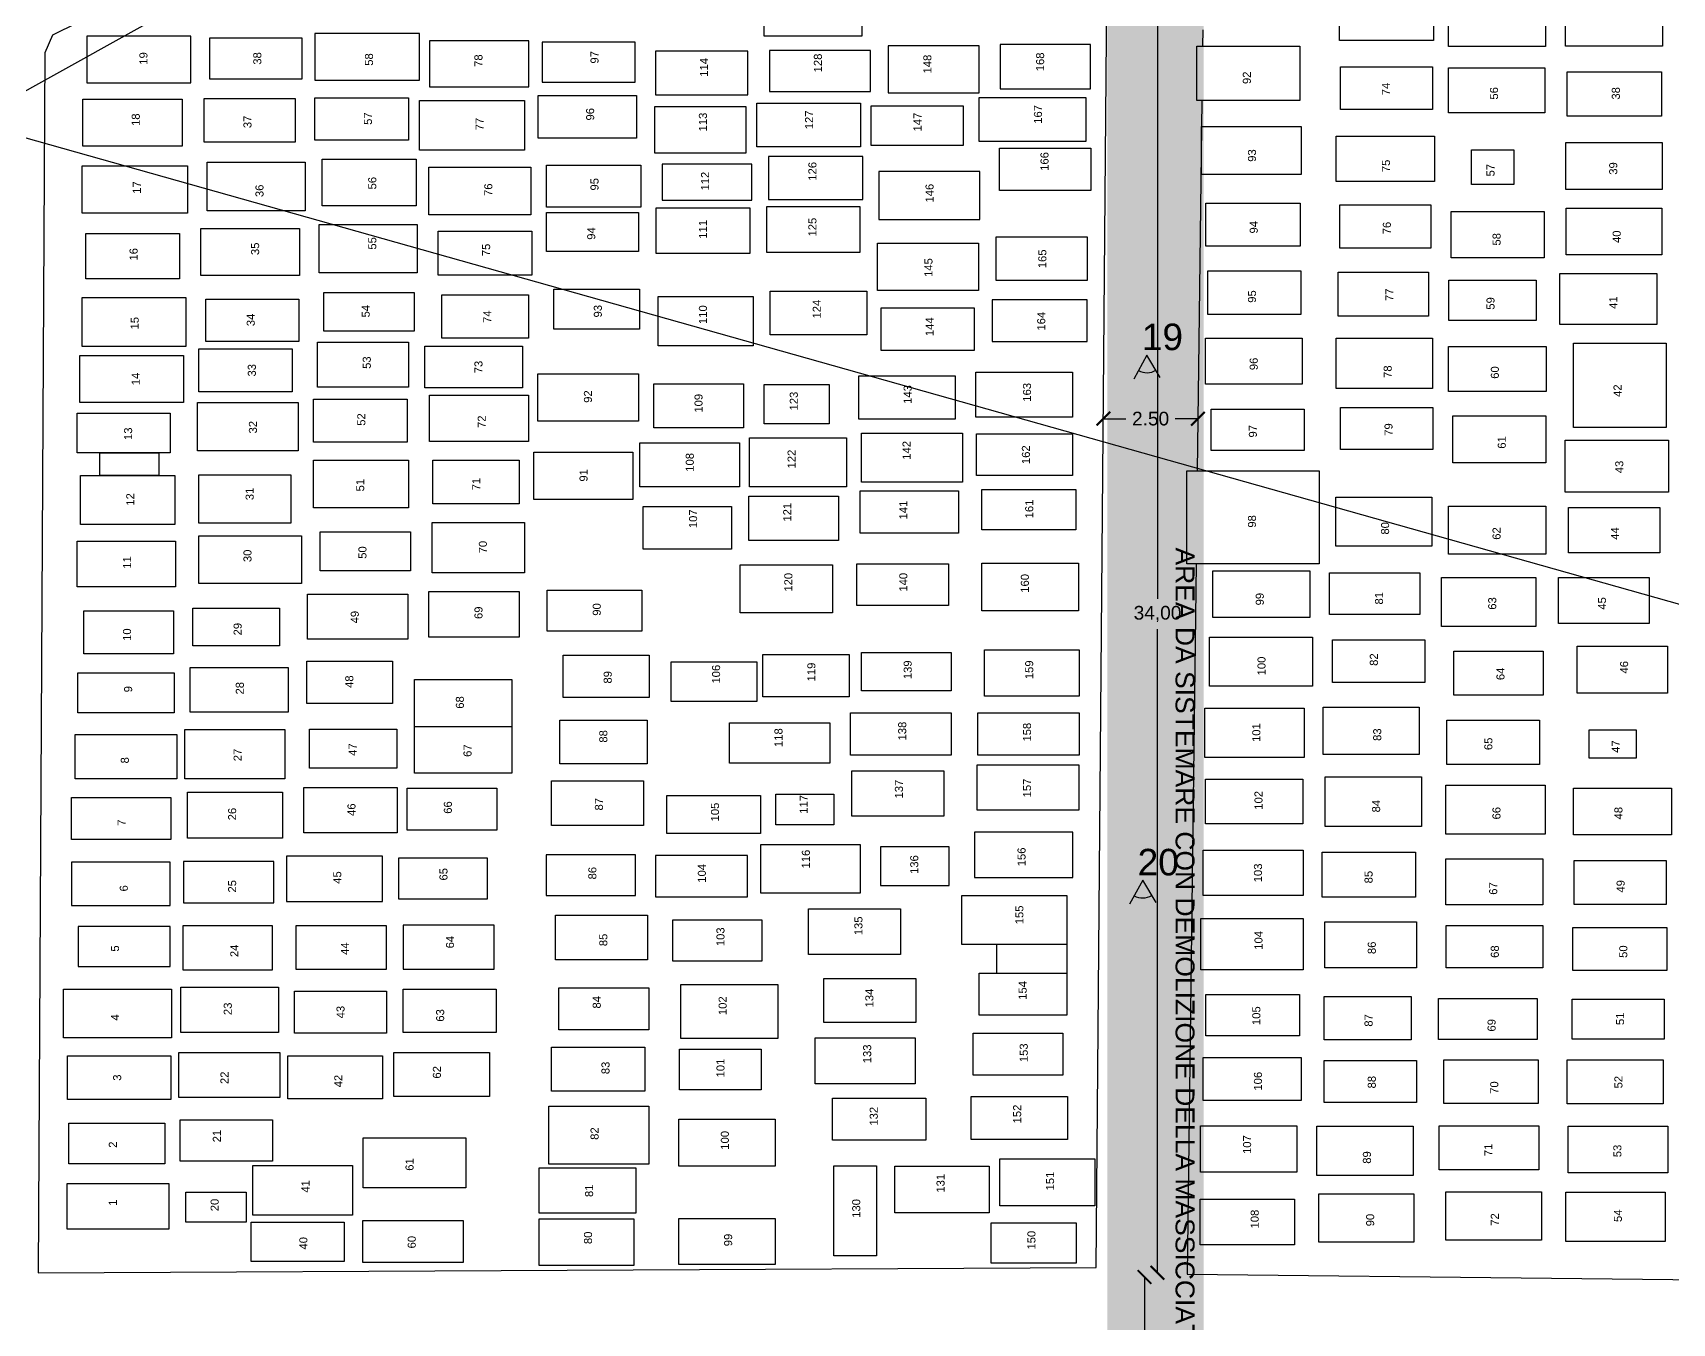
# Model space of a CAD drawing. Header units: millimetres. Extents: x 4085 to 4872, y 1447 to 1654.
# Drawn here: x 4455.04 to 4476.67, y 1627.34 to 1644.37 of the extents above; entities that cross this region are included whole.
import ezdxf

# ---------------------------------------------------------------- set-up
doc = ezdxf.new("R2010")
doc.units = ezdxf.units.MM
for name, color, linetype in [('01', 4, 'Continuous'), ('02', 3, 'Continuous'), ('scritte', 6, 'Continuous')]:
    doc.layers.add(name, color=color, linetype=linetype)
doc.styles.get("Standard").update_dxf_attribs({"font": 'arial.ttf'})
doc.dimstyles.get("Standard").update_dxf_attribs({"dimtxt": 0.18, "dimasz": 0.18, "dimexe": 0.18, "dimexo": 0.0625, "dimgap": 0.09, "dimtad": 0, "dimtih": 1, "dimtoh": 1, "dimdec": 4, "dimzin": 0, "dimdsep": 46, "dimtxsty": 'Standard', "dimcen": 0.09, "dimadec": 0, "dimazin": 0, "dimtfac": 1, "dimtdec": 4, "dimtofl": 0, "dimtmove": 0, "dimatfit": 3, "dimfxl": 1, "dimtolj": 1, "dimtzin": 0, "dimarcsym": 0})

# ---------------------------------------------------------------- blocks, each defined once
blk = doc.blocks.new('WEF')
at = {"layer": 'scritte'}
blk.add_lwpolyline([(4452.904, 1612.57), (4453.137, 1612.694), (4452.901, 1612.839)], dxfattribs=at)
blk.add_arc((4453.137, 1612.694), 0.179, 148.41, 208.0189, dxfattribs=at)
blk = doc.blocks.new('_ArchTick')
at = {"color": 0, "linetype": 'ByBlock', "const_width": 0.15}
blk.add_lwpolyline([(-0.5, -0.5), (0.5, 0.5)], dxfattribs=at)
blk = doc.blocks.new('*D5')
at = {"color": 0, "lineweight": -2, "transparency": 16777216}
for p, q in [((4469.169, 1639.276), (4469.467, 1639.276)), ((4470.416, 1639.276), (4470.117, 1639.276))]:
    blk.add_line(p, q, dxfattribs=at)
at = {"layer": 'Defpoints', "color": 0, "transparency": 16777216}
for p in [(4469.169, 1639.276), (4469.169, 1639.276), (4470.416, 1639.266)]:
    blk.add_point(p, dxfattribs=at)
at = {"color": 0, "lineweight": -2, "transparency": 16777216, "xscale": 0.18, "yscale": 0.18, "zscale": 0.18, "rotation": 180}
blk.add_blockref('_ArchTick', (4469.169, 1639.276), dxfattribs=at)
at = {"color": 0, "lineweight": -2, "transparency": 16777216, "xscale": 0.18, "yscale": 0.18, "zscale": 0.18}
blk.add_blockref('_ArchTick', (4470.416, 1639.276), dxfattribs=at)
at = {"color": 0, "transparency": 16777216, "insert": (4469.792, 1639.276), "char_height": 0.18, "attachment_point": 5}
blk.add_mtext('\\A1;2.50', dxfattribs=at)
blk = doc.blocks.new('*D6')
at = {"color": 0, "lineweight": -2, "transparency": 16777216}
for p, q in [((4469.883, 1645.391), (4469.883, 1636.897)), ((4469.883, 1628.007), (4469.883, 1636.501))]:
    blk.add_line(p, q, dxfattribs=at)
at = {"layer": 'Defpoints', "color": 0, "transparency": 16777216}
for p in [(4469.856, 1645.391), (4469.711, 1628.007), (4469.883, 1628.007)]:
    blk.add_point(p, dxfattribs=at)
at = {"color": 0, "lineweight": -2, "transparency": 16777216, "xscale": 0.18, "yscale": 0.18, "zscale": 0.18}
for p, rotation in [((4469.883, 1645.391), 90), ((4469.883, 1628.007), 270)]:
    blk.add_blockref('_ArchTick', p, dxfattribs=dict(at, rotation=rotation))
at = {"color": 0, "transparency": 16777216, "insert": (4469.883, 1636.699), "char_height": 0.18, "attachment_point": 5}
blk.add_mtext('\\A1;34,00', dxfattribs=at)
blk = doc.blocks.new('*D8')
at = {"color": 0, "lineweight": -2, "transparency": 16777216}
for p, q in [((4469.711, 1627.952), (4469.711, 1621.444)), ((4469.711, 1614.572), (4469.711, 1621.08))]:
    blk.add_line(p, q, dxfattribs=at)
at = {"layer": 'Defpoints', "color": 0, "transparency": 16777216}
for p in [(4469.711, 1627.952), (4469.727, 1627.952), (4469.791, 1614.572)]:
    blk.add_point(p, dxfattribs=at)
at = {"color": 0, "lineweight": -2, "transparency": 16777216, "xscale": 0.18, "yscale": 0.18, "zscale": 0.18}
for p, rotation in [((4469.711, 1627.952), 90), ((4469.711, 1614.572), 270)]:
    blk.add_blockref('_ArchTick', p, dxfattribs=dict(at, rotation=rotation))
at = {"color": 0, "transparency": 16777216, "insert": (4469.711, 1621.262), "char_height": 0.18, "attachment_point": 5}
blk.add_mtext('\\A1;30.00', dxfattribs=at)

msp = doc.modelspace()

# ---------------------------------------------------------------- hatches: boundary and pattern name
at = {"true_color": 0x636466}
h = msp.add_hatch(color=251, dxfattribs=at)
h.dxf.hatch_style = 1
h.set_gradient(color1=(229, 232, 120), color2=(248, 246, 176))
h.paths.add_polyline_path([(4440.0447, 1613.4079), (4440.0447, 1646.1436), (4438.9657, 1646.1436), (4438.9657, 1613.4079)])
h.paths.add_polyline_path([(4465.4673, 1615.1764, -0.266121), (4465.6984, 1615.1692), (4465.5766, 1614.9711)], flags=17)
h.paths.add_polyline_path([(4465.4577, 1613.47), (4465.2524, 1613.3607, -0.266121), (4465.2596, 1613.5918)], flags=17)
h.paths.add_polyline_path([(4465.2971, 1643.3073), (4465.7446, 1643.3073), (4465.7446, 1643.8341), (4465.2971, 1643.8341)], flags=9)
h.paths.add_polyline_path([(4465.3667, 1631.2308), (4465.8137, 1631.2308), (4465.8137, 1631.7558), (4465.3667, 1631.7558)], flags=9)
h.paths.add_polyline_path([(4465.3664, 1614.4669), (4465.814, 1614.4669), (4465.814, 1614.994), (4465.3664, 1614.994)], flags=9)
h.paths.add_polyline_path([(4465.4863, 1613.2892), (4465.937, 1613.2892), (4465.937, 1613.8257), (4465.4863, 1613.8257)], flags=9)
h.paths.add_polyline_path([(4465.7427, 1627.2233), (4465.7427, 1629.0411), (4465.3546, 1629.0411), (4465.3546, 1627.2233)], flags=9)
h = msp.add_hatch(color=3)
h.dxf.hatch_style = 1
h.set_gradient(color1=(229, 232, 120), color2=(248, 246, 176))
h.paths.add_polyline_path([(4469.2197, 1614.5848), (4470.492, 1614.5848), (4470.492, 1645.3906), (4469.2197, 1645.3906)])

# ---------------------------------------------------------------- linework, layer by layer
at = {"color": 5}
for p, q in [((4433.9357, 1631.905), (4459.4027, 1646.0817)), ((4454.2111, 1643.1917), (4480.3813, 1635.8102))]:
    msp.add_line(p, q, dxfattribs=at)
at = {"layer": '01'}
for p, q in [((4469.075, 1628.0785), (4469.2208, 1645.5138)), ((4457.198, 1645.2752), (4455.3023, 1644.3375)), ((4455.3023, 1644.3375), (4455.1996, 1644.1039)), ((4455.1996, 1644.1039), (4455.1121, 1628.007)), ((4455.1121, 1628.007), (4469.075, 1628.0785))]:
    msp.add_line(p, q, dxfattribs=at)
for points in [[(4470.48, 1644.4073), (4470.4773, 1644.1906)], [(4470.4684, 1643.4742), (4470.4244, 1639.9459), (4470.4074, 1638.5861)], [(4470.3922, 1637.3612), (4470.2753, 1627.9868), (4479.8907, 1627.883)]]:
    msp.add_lwpolyline(points, dxfattribs=at)
at = {"layer": '02'}
for p, q in [((4460.0769, 1635.2168), (4461.3641, 1635.2168)), ((4467.757, 1632.3369), (4467.757, 1631.9593)), ((4468.6884, 1632.3369), (4468.6884, 1631.9593))]:
    msp.add_line(p, q, dxfattribs=at)
for points in [[(4464.6939, 1644.9848), (4465.9809, 1644.9848), (4465.9809, 1644.3243), (4464.6939, 1644.3243)], [(4472.2827, 1644.9025), (4473.5262, 1644.9025), (4473.5262, 1644.2657), (4472.2827, 1644.2657)], [(4473.7209, 1644.8406), (4475.0042, 1644.8406), (4475.0042, 1644.1861), (4473.7209, 1644.1861)], [(4475.2653, 1644.8162), (4476.5485, 1644.8162), (4476.5485, 1644.1929), (4475.2653, 1644.1929)], [(4457.1282, 1644.3243), (4455.7542, 1644.3243), (4455.7542, 1643.7073), (4457.1282, 1643.7073)], [(4458.5978, 1644.2983), (4457.3717, 1644.2983), (4457.3717, 1643.7595), (4458.5978, 1643.7595)], [(4460.1458, 1644.3591), (4458.7631, 1644.3591), (4458.7631, 1643.7421), (4460.1458, 1643.7421)], [(4461.5893, 1644.2635), (4460.2762, 1644.2635), (4460.2762, 1643.6552), (4461.5893, 1643.6552)], [(4462.9894, 1644.2461), (4461.7632, 1644.2461), (4461.7632, 1643.716), (4462.9894, 1643.716)], [(4464.4765, 1644.1244), (4463.259, 1644.1244), (4463.259, 1643.5509), (4464.4765, 1643.5509)], [(4466.094, 1644.1331), (4464.7634, 1644.1331), (4464.7634, 1643.5943), (4466.094, 1643.5943)], [(4467.5288, 1644.194), (4466.3288, 1644.194), (4466.3288, 1643.577), (4467.5288, 1643.577)], [(4468.9985, 1644.2114), (4467.8071, 1644.2114), (4467.8071, 1643.6291), (4468.9985, 1643.6291)], [(4470.402, 1644.1906), (4471.7606, 1644.1906), (4471.7606, 1643.4742), (4470.402, 1643.4742)], [(4472.296, 1643.9208), (4473.5129, 1643.9208), (4473.5129, 1643.3548), (4472.296, 1643.3548)], [(4473.7209, 1643.9075), (4474.9954, 1643.9075), (4474.9954, 1643.3105), (4473.7209, 1643.3105)], [(4475.2877, 1643.8531), (4476.5353, 1643.8531), (4476.5353, 1643.2698), (4475.2877, 1643.2698)], [(4455.702, 1643.4901), (4457.0151, 1643.4901), (4457.0151, 1642.873), (4455.702, 1642.873)], [(4457.3021, 1643.4987), (4458.5022, 1643.4987), (4458.5022, 1642.9252), (4457.3021, 1642.9252)], [(4458.7631, 1643.5074), (4459.9979, 1643.5074), (4459.9979, 1642.9513), (4458.7631, 1642.9513)], [(4460.1458, 1643.4727), (4461.5285, 1643.4727), (4461.5285, 1642.8209), (4460.1458, 1642.8209)], [(4461.7111, 1643.5422), (4463.0068, 1643.5422), (4463.0068, 1642.9773), (4461.7111, 1642.9773)], [(4464.5982, 1643.4379), (4465.9635, 1643.4379), (4465.9635, 1642.8643), (4464.5982, 1642.8643)], [(4467.5288, 1643.5121), (4468.9357, 1643.5121), (4468.9357, 1642.9347), (4467.5288, 1642.9347)], [(4463.2503, 1643.3945), (4464.4504, 1643.3945), (4464.4504, 1642.7774), (4463.2503, 1642.7774)], [(4466.1027, 1643.4031), (4467.3201, 1643.4031), (4467.3201, 1642.8817), (4466.1027, 1642.8817)], [(4470.4641, 1643.1334), (4471.7783, 1643.1334), (4471.7783, 1642.4968), (4470.4641, 1642.4968)], [(4472.2393, 1643.0049), (4473.5359, 1643.0049), (4473.5359, 1642.4035), (4472.2393, 1642.4035)], [(4467.7976, 1642.8444), (4469.0017, 1642.8444), (4469.0017, 1642.2865), (4467.7976, 1642.2865)], [(4474.0271, 1642.8236), (4474.5847, 1642.8236), (4474.5847, 1642.3681), (4474.0271, 1642.3681)], [(4475.27, 1642.9213), (4476.5399, 1642.9213), (4476.5399, 1642.2979), (4475.27, 1642.2979)], [(4455.6937, 1642.6131), (4457.0839, 1642.6131), (4457.0839, 1641.9896), (4455.6937, 1641.9896)], [(4457.3411, 1642.6624), (4458.6383, 1642.6624), (4458.6383, 1642.0169), (4457.3411, 1642.0169)], [(4458.8627, 1642.7007), (4460.0997, 1642.7007), (4460.0997, 1642.0826), (4458.8627, 1642.0826)], [(4460.2694, 1642.5967), (4461.6158, 1642.5967), (4461.6158, 1641.9677), (4460.2694, 1641.9677)], [(4461.8207, 1642.6201), (4463.0632, 1642.6201), (4463.0632, 1642.0677), (4461.8207, 1642.0677)], [(4464.53, 1642.6365), (4463.3478, 1642.6365), (4463.3478, 1642.1607), (4464.53, 1642.1607)], [(4465.9969, 1642.735), (4464.7489, 1642.735), (4464.7489, 1642.1662), (4465.9969, 1642.1662)], [(4467.5403, 1642.5381), (4466.2049, 1642.5381), (4466.2049, 1641.9036), (4467.5403, 1641.9036)], [(4461.8207, 1641.9966), (4463.0358, 1641.9966), (4463.0358, 1641.4825), (4461.8207, 1641.4825)], [(4463.2657, 1642.0568), (4464.5026, 1642.0568), (4464.5026, 1641.4551), (4463.2657, 1641.4551)], [(4465.9586, 1642.0732), (4464.7216, 1642.0732), (4464.7216, 1641.4715), (4465.9586, 1641.4715)], [(4470.5222, 1642.1189), (4471.7657, 1642.1189), (4471.7657, 1641.5529), (4470.5222, 1641.5529)], [(4472.2879, 1642.0968), (4473.4916, 1642.0968), (4473.4916, 1641.5264), (4472.2879, 1641.5264)], [(4473.7571, 1642.0084), (4474.9829, 1642.0084), (4474.9829, 1641.3981), (4473.7571, 1641.3981)], [(4475.2774, 1642.0518), (4476.5386, 1642.0518), (4476.5386, 1641.4371), (4475.2774, 1641.4371)], [(4455.7429, 1641.7216), (4456.9799, 1641.7216), (4456.9799, 1641.1199), (4455.7429, 1641.1199)], [(4457.259, 1641.7872), (4458.5617, 1641.7872), (4458.5617, 1641.1637), (4457.259, 1641.1637)], [(4458.8189, 1641.8364), (4460.1161, 1641.8364), (4460.1161, 1641.202), (4458.8189, 1641.202)], [(4460.3898, 1641.7489), (4461.6268, 1641.7489), (4461.6268, 1641.1692), (4460.3898, 1641.1692)], [(4466.1886, 1641.59), (4467.5196, 1641.59), (4467.5196, 1640.9687), (4466.1886, 1640.9687)], [(4467.756, 1641.6775), (4468.9555, 1641.6775), (4468.9555, 1641.1), (4467.756, 1641.1)], [(4470.5485, 1641.2291), (4471.7743, 1641.2291), (4471.7743, 1640.6498), (4470.5485, 1640.6498)], [(4472.2655, 1641.2114), (4473.4603, 1641.2114), (4473.4603, 1640.6277), (4472.2655, 1640.6277)], [(4473.7258, 1641.1053), (4474.8808, 1641.1053), (4474.8808, 1640.5702), (4473.7258, 1640.5702)], [(4475.1932, 1641.1931), (4476.4721, 1641.1931), (4476.4721, 1640.5209), (4475.1932, 1640.5209)], [(4455.6937, 1640.8738), (4457.062, 1640.8738), (4457.062, 1640.2284), (4455.6937, 1640.2284)], [(4457.3247, 1640.8519), (4458.5507, 1640.8519), (4458.5507, 1640.294), (4457.3247, 1640.294)], [(4458.8846, 1640.9394), (4460.0723, 1640.9394), (4460.0723, 1640.4307), (4458.8846, 1640.4307)], [(4460.439, 1640.9121), (4461.583, 1640.9121), (4461.583, 1640.3378), (4460.439, 1640.3378)], [(4461.9168, 1640.9832), (4463.0498, 1640.9832), (4463.0498, 1640.4581), (4461.9168, 1640.4581)], [(4463.2961, 1640.8902), (4464.5495, 1640.8902), (4464.5495, 1640.2393), (4463.2961, 1640.2393)], [(4464.7702, 1640.96), (4466.0485, 1640.96), (4466.0485, 1640.3824), (4464.7702, 1640.3824)], [(4468.9555, 1640.8462), (4467.7034, 1640.8462), (4467.7034, 1640.2949), (4468.9555, 1640.2949)], [(4467.467, 1640.7325), (4466.2324, 1640.7325), (4466.2324, 1640.1812), (4467.467, 1640.1812)], [(4457.2312, 1640.1987), (4458.4658, 1640.1987), (4458.4658, 1639.6299), (4457.2312, 1639.6299)], [(4458.7986, 1640.2862), (4459.9981, 1640.2862), (4459.9981, 1639.6912), (4458.7986, 1639.6912)], [(4460.217, 1640.2337), (4461.5042, 1640.2337), (4461.5042, 1639.6824), (4460.217, 1639.6824)], [(4470.5175, 1640.3402), (4471.792, 1640.3402), (4471.792, 1639.73), (4470.5175, 1639.73)], [(4472.2389, 1640.3402), (4473.5134, 1640.3402), (4473.5134, 1639.6725), (4472.2389, 1639.6725)], [(4473.7214, 1640.2297), (4475.0135, 1640.2297), (4475.0135, 1639.6327), (4473.7214, 1639.6327)], [(4475.3702, 1640.2722), (4476.596, 1640.2722), (4476.596, 1639.1578), (4475.3702, 1639.1578)], [(4455.6639, 1640.1112), (4457.0298, 1640.1112), (4457.0298, 1639.4899), (4455.6639, 1639.4899)], [(4461.7056, 1639.8662), (4463.0365, 1639.8662), (4463.0365, 1639.2449), (4461.7056, 1639.2449)], [(4465.9435, 1639.8394), (4467.2131, 1639.8394), (4467.2131, 1639.2706), (4465.9435, 1639.2706)], [(4467.4846, 1639.8919), (4468.763, 1639.8919), (4468.763, 1639.2968), (4467.4846, 1639.2968)], [(4458.7461, 1639.5331), (4459.9807, 1639.5331), (4459.9807, 1638.9643), (4458.7461, 1638.9643)], [(4460.2784, 1639.5856), (4461.583, 1639.5856), (4461.583, 1638.9731), (4460.2784, 1638.9731)], [(4463.2379, 1639.7344), (4464.42, 1639.7344), (4464.42, 1639.1568), (4463.2379, 1639.1568)], [(4464.6914, 1639.7256), (4465.5495, 1639.7256), (4465.5495, 1639.2093), (4464.6914, 1639.2093)], [(4455.6289, 1639.3499), (4456.8547, 1639.3499), (4456.8547, 1638.8249), (4455.6289, 1638.8249)], [(4457.2137, 1639.4899), (4458.5446, 1639.4899), (4458.5446, 1638.8512), (4457.2137, 1638.8512)], [(4470.5931, 1639.3998), (4471.8188, 1639.3998), (4471.8188, 1638.8559), (4470.5931, 1638.8559)], [(4472.2968, 1639.4219), (4473.5181, 1639.4219), (4473.5181, 1638.8691), (4472.2968, 1638.8691)], [(4473.7792, 1639.3158), (4475.005, 1639.3158), (4475.005, 1638.6923), (4473.7792, 1638.6923)], [(4463.054, 1638.9556), (4464.3674, 1638.9556), (4464.3674, 1638.3781), (4463.054, 1638.3781)], [(4464.4988, 1639.0256), (4465.7771, 1639.0256), (4465.7771, 1638.3781), (4464.4988, 1638.3781)], [(4465.9785, 1639.0868), (4467.3095, 1639.0868), (4467.3095, 1638.4393), (4465.9785, 1638.4393)], [(4467.4933, 1639.0781), (4468.763, 1639.0781), (4468.763, 1638.5268), (4467.4933, 1638.5268)], [(4475.2639, 1638.9927), (4476.6269, 1638.9927), (4476.6269, 1638.3073), (4475.2639, 1638.3073)], [(4455.9266, 1638.8249), (4456.7059, 1638.8249), (4456.7059, 1638.5274), (4455.9266, 1638.5274)], [(4458.7461, 1638.7281), (4459.9982, 1638.7281), (4459.9982, 1638.0981), (4458.7461, 1638.0981)], [(4460.3221, 1638.7281), (4461.4604, 1638.7281), (4461.4604, 1638.1506), (4460.3221, 1638.1506)], [(4461.6531, 1638.8331), (4462.9577, 1638.8331), (4462.9577, 1638.2118), (4461.6531, 1638.2118)], [(4455.6727, 1638.5274), (4456.916, 1638.5274), (4456.916, 1637.8799), (4455.6727, 1637.8799)], [(4457.2312, 1638.5362), (4458.4483, 1638.5362), (4458.4483, 1637.8974), (4457.2312, 1637.8974)], [(4470.27, 1638.5861), (4472.018, 1638.5861), (4472.018, 1637.3612), (4470.27, 1637.3612)], [(4464.49, 1638.2556), (4465.6721, 1638.2556), (4465.6721, 1637.6693), (4464.49, 1637.6693)], [(4465.961, 1638.3256), (4467.2569, 1638.3256), (4467.2569, 1637.7656), (4465.961, 1637.7656)], [(4467.5634, 1638.3431), (4468.8067, 1638.3431), (4468.8067, 1637.8093), (4467.5634, 1637.8093)], [(4472.2348, 1638.2412), (4473.5048, 1638.2412), (4473.5048, 1637.5955), (4472.2348, 1637.5955)], [(4463.0978, 1638.1156), (4464.2624, 1638.1156), (4464.2624, 1637.5556), (4463.0978, 1637.5556)], [(4473.7217, 1638.1218), (4475.005, 1638.1218), (4475.005, 1637.4894), (4473.7217, 1637.4894)], [(4475.3082, 1638.1029), (4476.5118, 1638.1029), (4476.5118, 1637.5059), (4475.3082, 1637.5059)], [(4460.3134, 1637.9056), (4461.5305, 1637.9056), (4461.5305, 1637.2406), (4460.3134, 1637.2406)], [(4455.6289, 1637.6612), (4456.9248, 1637.6612), (4456.9248, 1637.0574), (4455.6289, 1637.0574)], [(4457.2312, 1637.7312), (4458.5884, 1637.7312), (4458.5884, 1637.1011), (4457.2312, 1637.1011)], [(4458.8336, 1637.7831), (4460.0244, 1637.7831), (4460.0244, 1637.2668), (4458.8336, 1637.2668)], [(4465.9172, 1637.3631), (4467.1256, 1637.3631), (4467.1256, 1636.8118), (4465.9172, 1636.8118)], [(4467.5634, 1637.3718), (4468.8418, 1637.3718), (4468.8418, 1636.7418), (4467.5634, 1636.7418)], [(4464.3762, 1637.3456), (4465.5933, 1637.3456), (4465.5933, 1636.7155), (4464.3762, 1636.7155)], [(4470.6152, 1637.2668), (4471.8941, 1637.2668), (4471.8941, 1636.6521), (4470.6152, 1636.6521)], [(4472.1507, 1637.2403), (4473.3455, 1637.2403), (4473.3455, 1636.6919), (4472.1507, 1636.6919)], [(4473.6288, 1637.1828), (4474.8767, 1637.1828), (4474.8767, 1636.5327), (4473.6288, 1636.5327)], [(4475.1733, 1637.1812), (4476.3725, 1637.1812), (4476.3725, 1636.5754), (4475.1733, 1636.5754)], [(4458.6672, 1636.9611), (4459.9894, 1636.9611), (4459.9894, 1636.3655), (4458.6672, 1636.3655)], [(4460.2696, 1636.9956), (4461.4604, 1636.9956), (4461.4604, 1636.3918), (4460.2696, 1636.3918)], [(4461.8282, 1637.0131), (4463.0803, 1637.0131), (4463.0803, 1636.4705), (4461.8282, 1636.4705)], [(4455.7164, 1636.7424), (4456.8985, 1636.7424), (4456.8985, 1636.1736), (4455.7164, 1636.1736)], [(4457.1524, 1636.7774), (4458.2995, 1636.7774), (4458.2995, 1636.2786), (4457.1524, 1636.2786)], [(4470.5711, 1636.3941), (4471.9296, 1636.3941), (4471.9296, 1635.7484), (4470.5711, 1635.7484)], [(4472.1907, 1636.3587), (4473.4121, 1636.3587), (4473.4121, 1635.7971), (4472.1907, 1635.7971)], [(4458.6584, 1636.0787), (4459.788, 1636.0787), (4459.788, 1635.5186), (4458.6584, 1635.5186)], [(4462.0384, 1636.1574), (4463.1767, 1636.1574), (4463.1767, 1635.5974), (4462.0384, 1635.5974)], [(4463.4657, 1636.0699), (4464.5952, 1636.0699), (4464.5952, 1635.5449), (4463.4657, 1635.5449)], [(4464.674, 1636.1662), (4465.8124, 1636.1662), (4465.8124, 1635.6061), (4464.674, 1635.6061)], [(4465.9787, 1636.1924), (4467.1609, 1636.1924), (4467.1609, 1635.6849), (4465.9787, 1635.6849)], [(4467.5987, 1636.2274), (4468.8508, 1636.2274), (4468.8508, 1635.6149), (4467.5987, 1635.6149)], [(4473.7926, 1636.2083), (4474.9697, 1636.2083), (4474.9697, 1635.629), (4473.7926, 1635.629)], [(4475.4211, 1636.2747), (4476.6115, 1636.2747), (4476.6115, 1635.6555), (4475.4211, 1635.6555)], [(4455.6375, 1635.9212), (4456.9071, 1635.9212), (4456.9071, 1635.3961), (4455.6375, 1635.3961)], [(4457.1173, 1635.9912), (4458.4132, 1635.9912), (4458.4132, 1635.4049), (4457.1173, 1635.4049)], [(4460.0769, 1635.8337), (4461.3641, 1635.8337), (4461.3641, 1634.5998), (4460.0769, 1634.5998)], [(4470.5091, 1635.4565), (4471.819, 1635.4565), (4471.819, 1634.8065), (4470.5091, 1634.8065)], [(4472.0668, 1635.4698), (4473.3368, 1635.4698), (4473.3368, 1634.8463), (4472.0668, 1634.8463)], [(4463.1504, 1634.7223), (4461.9946, 1634.7223), (4461.9946, 1635.2999), (4463.1504, 1635.2999)], [(4465.5584, 1634.7311), (4464.2362, 1634.7311), (4464.2362, 1635.2649), (4465.5584, 1635.2649)], [(4465.8299, 1635.3961), (4467.1609, 1635.3961), (4467.1609, 1634.8361), (4465.8299, 1634.8361)], [(4467.5111, 1635.3961), (4468.8508, 1635.3961), (4468.8508, 1634.8361), (4467.5111, 1634.8361)], [(4473.6997, 1635.2973), (4474.9255, 1635.2973), (4474.9255, 1634.7136), (4473.6997, 1634.7136)], [(4455.6027, 1635.1102), (4456.9424, 1635.1102), (4456.9424, 1634.5239), (4455.6027, 1634.5239)], [(4457.0475, 1635.1744), (4458.3697, 1635.1744), (4458.3697, 1634.5239), (4457.0475, 1634.5239)], [(4458.6937, 1635.1802), (4459.8438, 1635.1802), (4459.8438, 1634.664), (4458.6937, 1634.664)], [(4475.5804, 1635.1691), (4476.1999, 1635.1691), (4476.1999, 1634.7976), (4475.5804, 1634.7976)], [(4465.8504, 1634.6286), (4467.0629, 1634.6286), (4467.0629, 1634.0315), (4465.8504, 1634.0315)], [(4467.5022, 1634.7076), (4468.8466, 1634.7076), (4468.8466, 1634.1106), (4467.5022, 1634.1106)], [(4472.0936, 1634.552), (4473.3681, 1634.552), (4473.3681, 1633.8931), (4472.0936, 1633.8931)], [(4457.0815, 1634.3476), (4458.338, 1634.3476), (4458.338, 1633.7418), (4457.0815, 1633.7418)], [(4458.6191, 1634.4091), (4459.8492, 1634.4091), (4459.8492, 1633.812), (4458.6191, 1633.812)], [(4459.981, 1634.4003), (4461.1672, 1634.4003), (4461.1672, 1633.8472), (4459.981, 1633.8472)], [(4461.8877, 1634.4969), (4463.1002, 1634.4969), (4463.1002, 1633.9086), (4461.8877, 1633.9086)], [(4470.5182, 1634.521), (4471.8016, 1634.521), (4471.8016, 1633.9284), (4470.5182, 1633.9284)], [(4473.6867, 1634.4414), (4474.9966, 1634.4414), (4474.9966, 1633.7958), (4473.6867, 1633.7958)], [(4475.3727, 1634.4016), (4476.6649, 1634.4016), (4476.6649, 1633.7869), (4475.3727, 1633.7869)], [(4455.5527, 1634.2774), (4456.8618, 1634.2774), (4456.8618, 1633.7242), (4455.5527, 1633.7242)], [(4463.4078, 1634.3037), (4464.6466, 1634.3037), (4464.6466, 1633.8032), (4463.4078, 1633.8032)], [(4464.8487, 1634.3213), (4465.6132, 1634.3213), (4465.6132, 1633.9174), (4464.8487, 1633.9174)], [(4468.7675, 1633.8208), (4467.4671, 1633.8208), (4467.4671, 1633.2237), (4468.7675, 1633.2237)], [(4459.6559, 1633.5047), (4458.3907, 1633.5047), (4458.3907, 1632.9076), (4459.6559, 1632.9076)], [(4461.0442, 1633.4784), (4459.8668, 1633.4784), (4459.8668, 1632.9428), (4461.0442, 1632.9428)], [(4462.9948, 1633.5223), (4461.8174, 1633.5223), (4461.8174, 1632.9867), (4462.9948, 1632.9867)], [(4464.4709, 1633.5135), (4463.2584, 1633.5135), (4463.2584, 1632.9691), (4464.4709, 1632.9691)], [(4465.9646, 1633.654), (4464.6466, 1633.654), (4464.6466, 1633.0218), (4465.9646, 1633.0218)], [(4467.1332, 1633.6276), (4466.2282, 1633.6276), (4466.2282, 1633.1184), (4467.1332, 1633.1184)], [(4470.4873, 1633.5835), (4471.806, 1633.5835), (4471.806, 1632.9865), (4470.4873, 1632.9865)], [(4472.0538, 1633.557), (4473.2884, 1633.557), (4473.2884, 1632.9644), (4472.0538, 1632.9644)], [(4473.6867, 1633.4685), (4474.9656, 1633.4685), (4474.9656, 1632.8627), (4473.6867, 1632.8627)], [(4456.8531, 1633.4257), (4455.5527, 1633.4257), (4455.5527, 1632.8549), (4456.8531, 1632.8549)], [(4458.2237, 1633.4345), (4457.0288, 1633.4345), (4457.0288, 1632.8901), (4458.2237, 1632.8901)], [(4475.3816, 1633.4464), (4476.5941, 1633.4464), (4476.5941, 1632.8671), (4475.3816, 1632.8671)], [(4467.3002, 1632.9867), (4468.6884, 1632.9867), (4468.6884, 1632.3369), (4467.3002, 1632.3369)], [(4461.9404, 1632.7232), (4463.1529, 1632.7232), (4463.1529, 1632.1349), (4461.9404, 1632.1349)], [(4463.4868, 1632.6618), (4464.6642, 1632.6618), (4464.6642, 1632.1174), (4463.4868, 1632.1174)], [(4465.2793, 1632.811), (4466.4918, 1632.811), (4466.4918, 1632.2052), (4465.2793, 1632.2052)], [(4470.4564, 1632.683), (4471.8061, 1632.683), (4471.8061, 1632.002), (4470.4564, 1632.002)], [(4472.0893, 1632.6388), (4473.3018, 1632.6388), (4473.3018, 1632.0285), (4472.0893, 1632.0285)], [(4456.8531, 1632.574), (4455.6405, 1632.574), (4455.6405, 1632.0471), (4456.8531, 1632.0471)], [(4458.2062, 1632.5827), (4457.02, 1632.5827), (4457.02, 1632.0032), (4458.2062, 1632.0032)], [(4459.7087, 1632.5827), (4458.5137, 1632.5827), (4458.5137, 1632.012), (4459.7087, 1632.012)], [(4461.1321, 1632.5915), (4459.9283, 1632.5915), (4459.9283, 1632.012), (4461.1321, 1632.012)], [(4473.6912, 1632.5902), (4474.9657, 1632.5902), (4474.9657, 1632.0285), (4473.6912, 1632.0285)], [(4475.364, 1632.5636), (4476.603, 1632.5636), (4476.603, 1631.9932), (4475.364, 1631.9932)], [(4467.5286, 1631.9593), (4468.6884, 1631.9593), (4468.6884, 1631.4062), (4467.5286, 1631.4062)], [(4455.4472, 1631.7486), (4456.8706, 1631.7486), (4456.8706, 1631.1076), (4455.4472, 1631.1076)], [(4456.9936, 1631.7749), (4458.2853, 1631.7749), (4458.2853, 1631.1779), (4456.9936, 1631.1779)], [(4459.9283, 1631.7486), (4461.1584, 1631.7486), (4461.1584, 1631.1779), (4459.9283, 1631.1779)], [(4461.9844, 1631.7662), (4463.1705, 1631.7662), (4463.1705, 1631.213), (4461.9844, 1631.213)], [(4463.5923, 1631.8101), (4464.8751, 1631.8101), (4464.8751, 1631.0988), (4463.5923, 1631.0988)], [(4465.4814, 1631.8891), (4466.6939, 1631.8891), (4466.6939, 1631.3096), (4465.4814, 1631.3096)], [(4458.4961, 1631.7223), (4459.7087, 1631.7223), (4459.7087, 1631.1691), (4458.4961, 1631.1691)], [(4470.5228, 1631.6792), (4471.7574, 1631.6792), (4471.7574, 1631.1352), (4470.5228, 1631.1352)], [(4472.0804, 1631.6526), (4473.231, 1631.6526), (4473.231, 1631.0822), (4472.0804, 1631.0822)], [(4473.5894, 1631.6261), (4474.8905, 1631.6261), (4474.8905, 1631.0866), (4473.5894, 1631.0866)], [(4475.3551, 1631.6173), (4476.5676, 1631.6173), (4476.5676, 1631.091), (4475.3551, 1631.091)], [(4465.3671, 1631.1076), (4466.6851, 1631.1076), (4466.6851, 1630.5018), (4465.3671, 1630.5018)], [(4467.4495, 1631.1691), (4468.6357, 1631.1691), (4468.6357, 1630.6159), (4467.4495, 1630.6159)], [(4456.9673, 1630.9144), (4458.3028, 1630.9144), (4458.3028, 1630.3174), (4456.9673, 1630.3174)], [(4459.8053, 1630.9144), (4461.0706, 1630.9144), (4461.0706, 1630.3349), (4459.8053, 1630.3349)], [(4461.8877, 1630.9847), (4463.1178, 1630.9847), (4463.1178, 1630.4052), (4461.8877, 1630.4052)], [(4463.5747, 1630.9583), (4464.6554, 1630.9583), (4464.6554, 1630.4227), (4463.5747, 1630.4227)], [(4455.5, 1630.8705), (4456.8618, 1630.8705), (4456.8618, 1630.291), (4455.5, 1630.291)], [(4458.4083, 1630.8705), (4459.6559, 1630.8705), (4459.6559, 1630.2998), (4458.4083, 1630.2998)], [(4470.4874, 1630.8478), (4471.7795, 1630.8478), (4471.7795, 1630.2817), (4470.4874, 1630.2817)], [(4472.0804, 1630.808), (4473.3018, 1630.808), (4473.3018, 1630.2552), (4472.0804, 1630.2552)], [(4473.6603, 1630.8168), (4474.9037, 1630.8168), (4474.9037, 1630.2419), (4473.6603, 1630.2419)], [(4475.2887, 1630.8168), (4476.5543, 1630.8168), (4476.5543, 1630.2375), (4475.2887, 1630.2375)], [(4465.5956, 1630.3086), (4466.8257, 1630.3086), (4466.8257, 1629.7554), (4465.5956, 1629.7554)], [(4467.4232, 1630.3349), (4468.6972, 1630.3349), (4468.6972, 1629.7642), (4467.4232, 1629.7642)], [(4456.9852, 1630.0246), (4458.2065, 1630.0246), (4458.2065, 1629.4802), (4456.9852, 1629.4802)], [(4461.8515, 1630.2058), (4463.1722, 1630.2058), (4463.1722, 1629.4406), (4461.8515, 1629.4406)], [(4463.5684, 1630.0335), (4464.8392, 1630.0335), (4464.8392, 1629.4124), (4463.5684, 1629.4124)], [(4455.5179, 1629.9807), (4456.7831, 1629.9807), (4456.7831, 1629.4451), (4455.5179, 1629.4451)], [(4470.4517, 1629.9436), (4471.7217, 1629.9436), (4471.7217, 1629.3333), (4470.4517, 1629.3333)], [(4471.9872, 1629.9392), (4473.2573, 1629.9392), (4473.2573, 1629.2891), (4471.9872, 1629.2891)], [(4473.598, 1629.9436), (4474.9167, 1629.9436), (4474.9167, 1629.3643), (4473.598, 1629.3643)], [(4475.3017, 1629.9392), (4476.616, 1629.9392), (4476.616, 1629.3245), (4475.3017, 1629.3245)], [(4459.4015, 1629.7875), (4460.7546, 1629.7875), (4460.7546, 1629.129), (4459.4015, 1629.129)], [(4459.2609, 1628.769), (4457.9447, 1628.769), (4457.9447, 1629.4233), (4459.2609, 1629.4233)], [(4461.7239, 1629.3907), (4463.0002, 1629.3907), (4463.0002, 1628.7918), (4461.7239, 1628.7918)], [(4465.6105, 1629.418), (4466.1765, 1629.418), (4466.1765, 1628.2313), (4465.6105, 1628.2313)], [(4466.4152, 1629.4124), (4467.6637, 1629.4124), (4467.6637, 1628.7969), (4466.4152, 1628.7969)], [(4467.8024, 1629.5123), (4469.0573, 1629.5123), (4469.0573, 1628.8888), (4467.8024, 1628.8888)], [(4455.4978, 1629.1855), (4456.8351, 1629.1855), (4456.8351, 1628.581), (4455.4978, 1628.581)], [(4457.0626, 1629.069), (4457.8562, 1629.069), (4457.8562, 1628.6753), (4457.0626, 1628.6753)], [(4470.4472, 1628.9796), (4471.6907, 1628.9796), (4471.6907, 1628.3737), (4470.4472, 1628.3737)], [(4472.0138, 1629.0503), (4473.2661, 1629.0503), (4473.2661, 1628.4091), (4472.0138, 1628.4091)], [(4473.6865, 1629.0768), (4474.9477, 1629.0768), (4474.9477, 1628.4356), (4473.6865, 1628.4356)], [(4475.2707, 1629.0724), (4476.5806, 1629.0724), (4476.5806, 1628.4179), (4475.2707, 1628.4179)], [(4461.7239, 1628.7197), (4462.9725, 1628.7197), (4462.9725, 1628.1041), (4461.7239, 1628.1041)], [(4463.5684, 1628.7248), (4464.8392, 1628.7248), (4464.8392, 1628.1148), (4463.5684, 1628.1148)], [(4457.9227, 1628.6753), (4459.1491, 1628.6753), (4459.1491, 1628.154), (4457.9227, 1628.154)], [(4459.3988, 1628.6975), (4460.7195, 1628.6975), (4460.7195, 1628.143), (4459.3988, 1628.143)], [(4467.6863, 1628.668), (4468.8107, 1628.668), (4468.8107, 1628.1356), (4467.6863, 1628.1356)]]:
    msp.add_lwpolyline(points, close=True, dxfattribs=at)

# ---------------------------------------------------------------- block references
at = {"color": 5, "xscale": 1.3, "yscale": 1.3, "zscale": 1.3, "rotation": 92.9441637592342}
for p in [(6860.8206, -4033.6393), (6860.7651, -4040.5692)]:
    msp.add_blockref('WEF', p, dxfattribs=at)

# ---------------------------------------------------------------- texts
at = {"layer": 'scritte'}
for s, height, rotation, p in [('19', 0.10621, 90, (4456.5551, 1643.9468)), ('38', 0.10621, 90, (4458.0576, 1643.9468)), ('58', 0.10621, 90, (4459.5312, 1643.9324)), ('78', 0.10621, 90, (4460.9759, 1643.9179)), ('97', 0.10621, 90, (4462.5073, 1643.9613)), ('128', 0.10621, 90, (4465.4545, 1643.8458)), ('148', 0.10621, 90, (4466.8992, 1643.8313)), ('168', 0.10621, 90, (4468.3873, 1643.8602)), ('114', 0.10621, 90, (4463.952, 1643.788)), ('92', 0.10621, 90, (4471.1146, 1643.6913)), ('74', 0.10621, 90, (4472.9505, 1643.5431)), ('56', 0.10621, 90, (4474.3759, 1643.4861)), ('38', 0.10621, 90, (4475.9837, 1643.4861)), ('18', 0.10621, 90, (4456.454, 1643.1383)), ('37', 0.10621, 90, (4457.9276, 1643.1094)), ('57', 0.10621, 90, (4459.5168, 1643.1528)), ('77', 0.10621, 90, (4460.9904, 1643.0806)), ('96', 0.10621, 90, (4462.4495, 1643.2105)), ('113', 0.10621, 90, (4463.9376, 1643.0661)), ('127', 0.10621, 90, (4465.3389, 1643.095)), ('147', 0.10621, 90, (4466.7692, 1643.0661)), ('167', 0.10621, 90, (4468.3584, 1643.1672)), ('166', 0.10621, 90, (4468.4451, 1642.5464)), ('93', 0.10621, 90, (4471.183, 1642.6657)), ('126', 0.10621, 90, (4465.3823, 1642.4164)), ('75', 0.10621, 90, (4472.9505, 1642.5289)), ('57', 0.10621, 90, (4474.3303, 1642.472)), ('39', 0.10621, 90, (4475.9495, 1642.4947)), ('17', 0.10621, 90, (4456.4684, 1642.2432)), ('36', 0.10621, 90, (4458.0865, 1642.1999)), ('56', 0.10621, 90, (4459.5746, 1642.301)), ('76', 0.10621, 90, (4461.1059, 1642.2143)), ('95', 0.10621, 90, (4462.5073, 1642.2865)), ('112', 0.10621, 90, (4463.9665, 1642.2865)), ('146', 0.10621, 90, (4466.9281, 1642.1277)), ('125', 0.10621, 90, (4465.3823, 1641.6801)), ('94', 0.10621, 90, (4462.464, 1641.6368)), ('111', 0.10621, 90, (4463.9376, 1641.6513)), ('94', 0.10621, 90, (4471.2058, 1641.7198)), ('76', 0.10621, 90, (4472.9619, 1641.7085)), ('58', 0.10621, 90, (4474.4101, 1641.5603)), ('40', 0.10621, 90, (4475.9951, 1641.5945)), ('16', 0.10621, 90, (4456.4251, 1641.3625)), ('35', 0.10621, 90, (4458.0287, 1641.4347)), ('55', 0.10621, 90, (4459.5746, 1641.5069)), ('75', 0.10621, 90, (4461.0771, 1641.4203)), ('165', 0.10621, 90, (4468.4162, 1641.2615)), ('145', 0.10621, 90, (4466.9137, 1641.146)), ('124', 0.10621, 90, (4465.4401, 1640.5973)), ('95', 0.10621, 90, (4471.1828, 1640.8054)), ('77', 0.10621, 90, (4472.9959, 1640.8282)), ('59', 0.10621, 90, (4474.3301, 1640.7143)), ('41', 0.10621, 90, (4475.9493, 1640.7257)), ('15', 0.10621, 90, (4456.4395, 1640.453)), ('34', 0.10621, 90, (4457.9709, 1640.4963)), ('54', 0.10621, 90, (4459.4879, 1640.6118)), ('74', 0.10621, 90, (4461.0915, 1640.5396)), ('93', 0.10621, 90, (4462.5507, 1640.6118)), ('110', 0.10621, 90, (4463.9376, 1640.5252)), ('144', 0.10621, 90, (4466.9281, 1640.3663)), ('164', 0.10621, 90, (4468.4017, 1640.4385)), ('33', 0.10621, 90, (4457.9854, 1639.8322)), ('53', 0.10621, 90, (4459.5023, 1639.9332)), ('73', 0.10621, 90, (4460.9759, 1639.8755)), ('96', 0.10621, 90, (4471.2056, 1639.9166)), ('78', 0.10621, 90, (4472.9731, 1639.814)), ('60', 0.10621, 90, (4474.3871, 1639.8026)), ('14', 0.10621, 90, (4456.454, 1639.7167)), ('163', 0.10621, 90, (4468.2139, 1639.5001)), ('92', 0.10621, 90, (4462.4206, 1639.4857)), ('109', 0.10621, 90, (4463.8798, 1639.3557)), ('123', 0.10621, 90, (4465.1367, 1639.3846)), ('143', 0.10621, 90, (4466.6392, 1639.4712)), ('42', 0.10621, 90, (4476.0064, 1639.5633)), ('52', 0.10621, 90, (4459.4301, 1639.1825)), ('72', 0.10621, 90, (4461.0193, 1639.1536)), ('13', 0.10621, 90, (4456.3529, 1638.9948)), ('32', 0.10621, 90, (4457.9998, 1639.0814)), ('97', 0.10621, 90, (4471.1942, 1639.0277)), ('79', 0.10621, 90, (4472.9845, 1639.0505)), ('142', 0.10621, 90, (4466.6247, 1638.7349)), ('162', 0.10621, 90, (4468.1995, 1638.6772)), ('61', 0.10621, 90, (4474.4783, 1638.8796)), ('108', 0.10621, 90, (4463.7642, 1638.5761)), ('122', 0.10621, 90, (4465.1078, 1638.6194)), ('43', 0.10621, 90, (4476.0292, 1638.5561)), ('51', 0.10621, 90, (4459.4156, 1638.3162)), ('71', 0.10621, 90, (4460.947, 1638.3307)), ('91', 0.10621, 90, (4462.3628, 1638.4462)), ('12', 0.10621, 90, (4456.3818, 1638.1285)), ('31', 0.10621, 90, (4457.9565, 1638.2007)), ('107', 0.10621, 90, (4463.808, 1637.8313)), ('121', 0.10621, 90, (4465.0504, 1637.9179)), ('141', 0.10621, 90, (4466.5818, 1637.9468)), ('161', 0.10621, 90, (4468.2432, 1637.9613)), ('98', 0.10621, 90, (4471.1828, 1637.8382)), ('80', 0.10621, 90, (4472.9389, 1637.747)), ('62', 0.10621, 90, (4474.4099, 1637.6786)), ('44', 0.10621, 90, (4475.9721, 1637.6786)), ('50', 0.10621, 90, (4459.445, 1637.4271)), ('70', 0.10621, 90, (4461.0341, 1637.4993)), ('11', 0.10621, 90, (4456.3388, 1637.2971)), ('30', 0.10621, 90, (4457.928, 1637.3838)), ('AREA DA SISTEMARE CON DEMOLIZIONE DELLA MASSICCIATA', 0.25, 270, (4470.1213, 1637.5765)), ('120', 0.10621, 90, (4465.0649, 1636.994)), ('140', 0.10621, 90, (4466.5818, 1636.994)), ('160', 0.10621, 90, (4468.1854, 1636.9795)), ('99', 0.10621, 90, (4471.2854, 1636.8126)), ('81', 0.10621, 90, (4472.8591, 1636.824)), ('49', 0.10621, 90, (4459.3438, 1636.5753)), ('69', 0.10621, 90, (4460.9763, 1636.633)), ('90', 0.10621, 90, (4462.5366, 1636.6763)), ('63', 0.10621, 90, (4474.3529, 1636.7556)), ('45', 0.10621, 90, (4475.8011, 1636.7556)), ('10', 0.10621, 90, (4456.3388, 1636.3443)), ('29', 0.10621, 90, (4457.798, 1636.4165)), ('139', 0.10621, 90, (4466.6396, 1635.839)), ('159', 0.10621, 90, (4468.2432, 1635.839)), ('100', 0.10621, 90, (4471.3083, 1635.8896)), ('82', 0.10621, 90, (4472.7907, 1636.0149)), ('46', 0.10621, 90, (4476.093, 1635.9137)), ('48', 0.10621, 90, (4459.2716, 1635.7235)), ('89', 0.10621, 90, (4462.6811, 1635.7812)), ('106', 0.10621, 90, (4464.1114, 1635.7812)), ('119', 0.10621, 90, (4465.3683, 1635.8101)), ('64', 0.10621, 90, (4474.4615, 1635.8267)), ('9', 0.1062, 90, (4456.3533, 1635.6657)), ('28', 0.10621, 90, (4457.8269, 1635.6368)), ('68', 0.10621, 90, (4460.7307, 1635.4492)), ('138', 0.10621, 90, (4466.5674, 1635.0305)), ('158', 0.10621, 90, (4468.2143, 1635.016)), ('101', 0.10621, 90, (4471.2401, 1635.0104)), ('47', 0.10621, 90, (4459.3149, 1634.8283)), ('88', 0.10621, 90, (4462.6233, 1635.0016)), ('118', 0.10621, 90, (4464.9348, 1634.9438)), ('83', 0.10621, 90, (4472.8351, 1635.0247)), ('65', 0.10621, 90, (4474.3014, 1634.9032)), ('47', 0.10621, 90, (4475.9822, 1634.8674)), ('8', 0.1062, 90, (4456.3099, 1634.7273)), ('27', 0.10621, 90, (4457.798, 1634.7562)), ('67', 0.10621, 90, (4460.8319, 1634.8139)), ('137', 0.10621, 90, (4466.524, 1634.2653)), ('157', 0.10621, 90, (4468.2143, 1634.2797)), ('102', 0.10621, 90, (4471.2687, 1634.1169)), ('26', 0.10621, 90, (4457.7257, 1633.9765)), ('46', 0.10621, 90, (4459.3005, 1634.0343)), ('66', 0.10621, 90, (4460.5718, 1634.0632)), ('87', 0.10621, 90, (4462.5655, 1634.1065)), ('105', 0.10621, 90, (4464.0969, 1633.9621)), ('117', 0.10621, 90, (4465.2671, 1634.0632)), ('84', 0.10621, 90, (4472.8208, 1634.0812)), ('66', 0.10621, 90, (4474.4087, 1633.9882)), ('48', 0.10621, 90, (4476.018, 1633.9882)), ('7', 0.1062, 90, (4456.2666, 1633.9044)), ('116', 0.10621, 90, (4465.296, 1633.3413)), ('136', 0.10621, 90, (4466.7263, 1633.2691)), ('156', 0.10621, 90, (4468.1421, 1633.3702)), ('45', 0.10621, 90, (4459.1127, 1633.1392)), ('65', 0.10621, 90, (4460.514, 1633.1825)), ('86', 0.10621, 90, (4462.4788, 1633.1969)), ('104', 0.10621, 90, (4463.9235, 1633.1536)), ('103', 0.10621, 90, (4471.2615, 1633.1591)), ('85', 0.10621, 90, (4472.7207, 1633.1448)), ('6', 0.1062, 90, (4456.2955, 1633.0381)), ('25', 0.10621, 90, (4457.7257, 1633.0237)), ('67', 0.10621, 90, (4474.3657, 1632.9947)), ('49', 0.10621, 90, (4476.0466, 1633.0233)), ('155', 0.10621, 90, (4468.1132, 1632.605)), ('135', 0.10621, 90, (4465.9895, 1632.4606)), ('64', 0.10621, 90, (4460.6007, 1632.2874)), ('85', 0.10621, 90, (4462.6233, 1632.3162)), ('103', 0.10621, 90, (4464.1691, 1632.3162)), ('104', 0.10621, 90, (4471.2685, 1632.269)), ('5', 0.1062, 90, (4456.1799, 1632.2441)), ('24', 0.10621, 90, (4457.7546, 1632.1719)), ('44', 0.10621, 90, (4459.2138, 1632.2007)), ('86', 0.10621, 90, (4472.7634, 1632.2118)), ('68', 0.10621, 90, (4474.387, 1632.1618)), ('50', 0.10621, 90, (4476.0822, 1632.1618)), ('134', 0.10621, 90, (4466.134, 1631.5077)), ('154', 0.10621, 90, (4468.1565, 1631.6088)), ('23', 0.10621, 90, (4457.668, 1631.4067)), ('43', 0.10621, 90, (4459.156, 1631.3634)), ('84', 0.10621, 90, (4462.5366, 1631.4933)), ('102', 0.10621, 90, (4464.198, 1631.4067)), ('4', 0.1062, 90, (4456.1799, 1631.3345)), ('63', 0.10621, 90, (4460.4707, 1631.3201)), ('105', 0.10621, 90, (4471.2399, 1631.2754)), ('87', 0.10621, 90, (4472.7205, 1631.254)), ('69', 0.10621, 90, (4474.3441, 1631.1897)), ('51', 0.10621, 90, (4476.0393, 1631.2754)), ('133', 0.10621, 90, (4466.1051, 1630.7714)), ('153', 0.10621, 90, (4468.171, 1630.7859)), ('62', 0.10621, 90, (4460.4274, 1630.5693)), ('83', 0.10621, 90, (4462.6522, 1630.6271)), ('101', 0.10621, 90, (4464.1691, 1630.5838)), ('3', 0.1062, 90, (4456.2088, 1630.5404)), ('22', 0.10621, 90, (4457.6246, 1630.4971)), ('42', 0.10621, 90, (4459.1271, 1630.4538)), ('106', 0.10621, 90, (4471.2614, 1630.4106)), ('88', 0.10621, 90, (4472.7634, 1630.4392)), ('70', 0.10621, 90, (4474.3799, 1630.3677)), ('52', 0.10621, 90, (4476.0178, 1630.4392)), ('132', 0.10621, 90, (4466.1917, 1629.9485)), ('152', 0.10621, 90, (4468.0843, 1629.9774)), ('21', 0.10621, 90, (4457.5237, 1629.7284)), ('82', 0.10621, 90, (4462.5077, 1629.7608)), ('100', 0.10621, 90, (4464.2269, 1629.6309)), ('107', 0.10621, 90, (4471.1183, 1629.5743)), ('2', 0.1062, 90, (4456.1512, 1629.6562)), ('89', 0.10621, 90, (4472.699, 1629.4456)), ('71', 0.10621, 90, (4474.3012, 1629.5457)), ('53', 0.10621, 90, (4476.0035, 1629.5314)), ('61', 0.10621, 90, (4460.0664, 1629.353)), ('41', 0.10621, 90, (4458.6939, 1629.0642)), ('81', 0.10621, 90, (4462.4357, 1629.0065)), ('131', 0.10621, 90, (4467.0732, 1629.0642)), ('151', 0.10621, 90, (4468.5179, 1629.0931)), ('1', 0.1062, 90, (4456.1512, 1628.891)), ('20', 0.10621, 90, (4457.4948, 1628.8188)), ('130', 0.10621, 90, (4465.9608, 1628.7322)), ('108', 0.10621, 90, (4471.2185, 1628.5914)), ('90', 0.10621, 90, (4472.742, 1628.62)), ('72', 0.10621, 90, (4474.387, 1628.6271)), ('54', 0.10621, 90, (4476.0107, 1628.6772)), ('80', 0.10621, 90, (4462.4213, 1628.3857)), ('99', 0.10621, 90, (4464.2705, 1628.3568)), ('150', 0.10621, 90, (4468.2723, 1628.3135)), ('40', 0.10621, 90, (4458.665, 1628.3135)), ('60', 0.10621, 90, (4460.0953, 1628.3279))]:
    msp.add_text(s, height=height, rotation=rotation, dxfattribs=at).set_placement(p)
for s, p in [('19', (4469.6761, 1640.1804)), ('20', (4469.6206, 1633.2504))]:
    msp.add_text(s, height=0.35, dxfattribs=at).set_placement(p)

# ---------------------------------------------------------------- dimensions: what is measured, and where the dimension line sits
at = {"color": 3}
for base, p1, p2, text, picture, middle in [((4469.8834, 1628.0069), (4469.8559, 1645.3906), (4469.7105, 1628.0069), '34,00', '*D6', (4469.8834, 1636.6987)), ((4469.7105, 1627.9519), (4469.7913, 1614.5719), (4469.7266, 1627.9519), '30.00', '*D8', (4469.7105, 1621.2619))]:
    dim = msp.add_linear_dim(base=base, p1=p1, p2=p2, angle=90, text=text, dimstyle='Standard', override={"dimexe": 0.1, "dimdec": 2, "dimblk1": 'ArchTick', "dimblk2": 'ArchTick', "dimsah": 1, "dimse1": 1, "dimse2": 1}, dxfattribs=at)
    dim.commit()
    dim.dimension.update_dxf_attribs({"geometry": picture, "text_midpoint": middle})
dim = msp.add_linear_dim(base=(4469.1686, 1639.2764), p1=(4470.4159, 1639.266), p2=(4469.1686, 1639.2764), text='2.50', dimstyle='Standard', override={"dimexe": 0.1, "dimdec": 2, "dimblk1": 'ArchTick', "dimblk2": 'ArchTick', "dimsah": 1, "dimse1": 1, "dimse2": 1}, dxfattribs=at)
dim.commit()
dim.dimension.update_dxf_attribs({"geometry": '*D5', "text_midpoint": (4469.7923, 1639.2764)})

doc.saveas('drawing.dxf')
